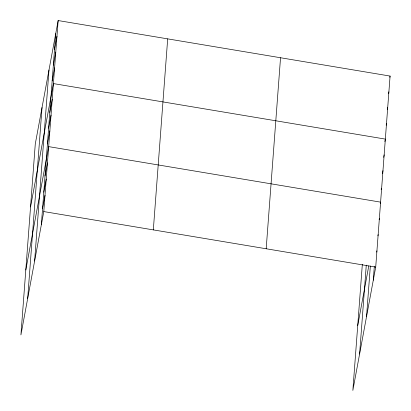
<?xml version="1.0" encoding="UTF-8"?>
<svg xmlns="http://www.w3.org/2000/svg" width="411" height="411" viewBox="0 0 411 411"><rect width="100%" height="100%" fill="white"/><g stroke="black" fill="none" stroke-linecap="round" stroke-linejoin="round"><path stroke-width="0.62" d="M27.665 298.55L42.03 107.528M34.611 261.062L48.981 70.04M41.357 224.678L55.721 33.656M58.151 20.55L35.284 143.917L20.92 334.934L43.787 211.573L58.151 20.55L390.08 76.066L375.716 267.083L352.849 390.45L362.332 264.355M153.324 229.893L167.688 38.87M266.179 248.768L280.543 57.746M359.594 354.066L366.278 265.162M366.54 316.578L370.347 265.994M373.286 280.194L374.318 266.451M54.535 49.418L56.965 36.312M53.353 65.174L55.783 52.069M52.166 80.936L54.596 67.83M30.548 206.954L53.409 83.587L385.338 139.103L384.876 141.595M49.798 112.455L52.228 99.349M48.611 128.211L51.041 115.106M47.424 143.973L49.854 130.868M25.806 269.991L48.668 146.624L380.596 202.14L380.365 203.388M45.02 175.97L47.45 162.864M43.797 192.204L46.227 179.098M42.58 208.444L45.005 195.333M389.849 77.309L390.08 76.066M388.544 93.693L388.893 91.823M387.362 109.454L387.707 107.584M386.176 125.216L386.525 123.341M383.689 157.356L384.151 154.86M382.389 173.74L382.97 170.622M381.203 189.502L381.434 188.253M357.734 325.502L368.759 265.999M379.142 219.623L379.379 218.375M377.925 235.863L378.156 234.614M376.702 252.097L376.933 250.849M43.787 211.573L375.716 267.083"/></g></svg>
